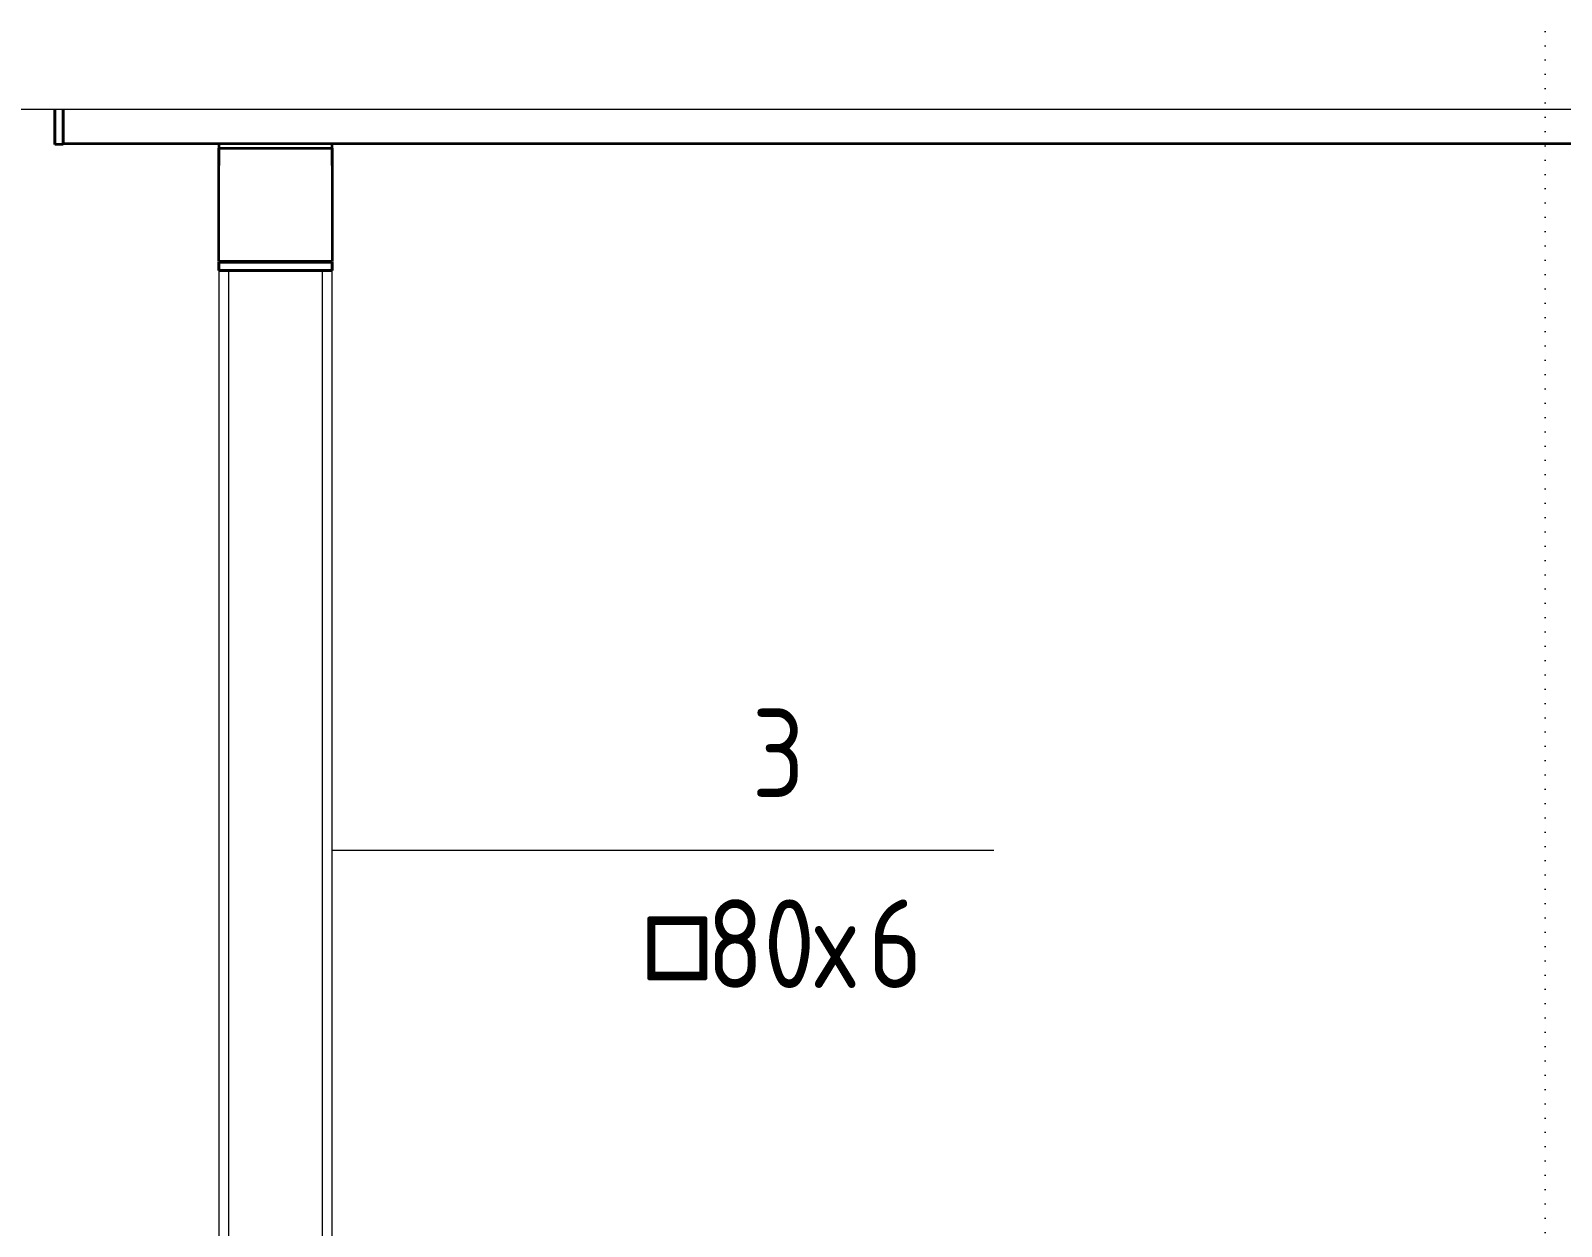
# Model space of a CAD drawing. Header units: millimetres. Extents: x 38797 to 82950, y -34477 to 2697.
# Drawn here: x 47888 to 48970, y -646 to 198 of the extents above; entities that cross this region are included whole.
import ezdxf

# ---------------------------------------------------------------- set-up
doc = ezdxf.new("R2010")
doc.units = ezdxf.units.MM
doc.linetypes.add('04 Пунктир 10мм', pattern=[10, 0, -10])
for name, color, linetype, lineweight in [('AA_Razrez', 7, 'Continuous', 9), ('AA_Vinoska', 7, 'Continuous', 9), ('AF_Balki', 7, 'Continuous', 20), ('AF_Pokritie', 7, 'Continuous', 9), ('KR_Colonna_KG', 7, 'Continuous', 20)]:
    doc.layers.add(name, color=color, linetype=linetype, lineweight=lineweight)
doc.styles.add('ISOCPEUR_3', font='isocpeur.TTF', dxfattribs={"width": 0.85, "height": 62.5})
doc.styles.add('ISOCPEUR_4', font='isocpeur.TTF', dxfattribs={"width": 0.85, "height": 62.5})

# ---------------------------------------------------------------- blocks, each defined once
blk = doc.blocks.new('243_Профиль гнутый сварной квадратный _НесКол_2ур_ - 80х6-3867407-Разрез 1 КМ')
at = {"layer": 'KR_Colonna_KG', "lineweight": 9}
for p, q in [((42842.1, -790), (42842.1, 29)), ((42908.1, 29), (42908.1, -790))]:
    blk.add_line(p, q, dxfattribs=at)
blk = doc.blocks.new('253_Профиль гнутый сварной квадратный _НесКаркас_Балка_ - 40х4-3863744-Разрез 1 КМ')
at = {"layer": 'AF_Balki', "lineweight": 35}
for p, q in [((41025.1, 126), (41025.1, 143)), ((41025.1, 143), (41025.1, 129.9)), ((41025.1, 143), (41025.1, 126.4)), ((41025.1, 129.5), (41025.1, 143)), ((41025.1, 129.9), (41025.1, 121.1)), ((41025.1, 125.3), (41025.1, 129.5)), ((41025.1, 126.4), (41025.1, 122.8)), ((41025.1, 118.9), (41025.1, 126)), ((41025.1, 122.8), (41025.1, 125.1)), ((41025.1, 121.1), (41025.1, 118.8)), ((41025.1, 118.8), (43276.9, 118.8))]:
    blk.add_line(p, q, dxfattribs=at)
blk = doc.blocks.new('354_Прокат Лист _НесКаркас_РабПлоск_ - 354_Прокат Лист _НесКаркас_РабПлоск_-3851158-Разрез 1 КМ')
at = {"layer": 'AF_Balki', "lineweight": 35}
for p, q in [((41135.1, 115.4), (41215.1, 115.4)), ((41135.1, 35.4), (41135.1, 115.4)), ((41215.1, 115.4), (41215.1, 35.4)), ((41215.1, 35.4), (41135.1, 35.4))]:
    blk.add_line(p, q, dxfattribs=at)
blk = doc.blocks.new('354_Прокат Лист _НесКаркас_РабПлоск_ - 354_Прокат Лист _НесКаркас_РабПлоск_-V30-Разрез 1 КМ')
at = {"layer": 'AF_Balki', "lineweight": 35}
for p, q in [((41135.1, 29), (41135.1, 35)), ((41135.1, 35), (41215.1, 35)), ((41215.1, 35), (41135.1, 35)), ((41135.1, 35), (41135.1, 29)), ((41215.1, 35), (41215.1, 29)), ((41215.1, 29), (41215.1, 35)), ((41215.1, 29), (41135.1, 29)), ((41135.1, 29), (41215.1, 29))]:
    blk.add_line(p, q, dxfattribs=at)
blk = doc.blocks.new('354_Прокат Лист _НесКаркас_РабПлоск_ - 354_Прокат Лист _НесКаркас_РабПлоск_-3851453-Разрез 1 КМ')
at = {"layer": 'AF_Balki', "lineweight": 35}
for p, q in [((41019.1, 143), (41019.1, 118)), ((41019.1, 121.9), (41019.1, 143)), ((41025.1, 118), (41025.1, 143)), ((41025.1, 121.9), (41025.1, 143)), ((41019.1, 118), (41019.1, 121.9)), ((41025.1, 121.9), (41025.1, 118)), ((41025.1, 118), (41019.1, 118))]:
    blk.add_line(p, q, dxfattribs=at)
blk = doc.blocks.new('043_М_КолонныКМ - Позиция_Наименование_дп14-3846640-Разрез 1 КМ')
at = {"layer": 'AA_Vinoska'}
blk.add_line((41382.6, -380.5), (41682.6, -380.5), dxfattribs=at)

msp = doc.modelspace()

# ---------------------------------------------------------------- linework, layer by layer
at = {"layer": 'AA_Razrez', "linetype": '04 Пунктир 10мм'}
msp.add_line((48958.421, 642.3459), (48958.421, -1451.5173), dxfattribs=at)
at = {"layer": 'AA_Vinoska'}
msp.add_line((48101.2411, -380.5), (48268.7411, -380.5), dxfattribs=at)
at = {"layer": 'AF_Balki', "lineweight": 35}
for p, q in [((48021.2411, 118.7997), (48021.2411, 103.3048)), ((48033.2411, 115.3613), (48089.2411, 115.3613)), ((48101.2411, 103.3048), (48101.2411, 118.7997)), ((48021.2411, 47.0412), (48021.2411, 103.3048)), ((48101.2411, 103.3048), (48101.2411, 47.0412)), ((48033.2411, 34.9847), (48030.5708, 35.287)), ((48089.2411, 34.9847), (48033.2411, 34.9847)), ((48091.9113, 35.287), (48089.2411, 34.9847))]:
    msp.add_line(p, q, dxfattribs=at)
at = {"layer": 'AF_Pokritie'}
msp.add_line((47861.2411, 142.9667), (50121.2411, 142.9667), dxfattribs=at)
at = {"layer": 'KR_Colonna_KG'}
for p, q in [((48021.2411, 29), (48021.2411, -790)), ((48021.2411, 29), (48033.2411, 29)), ((48033.2411, 29), (48021.2411, 29)), ((48027.4455, 29), (48033.2411, 29)), ((48033.2411, 29), (48027.4455, 29)), ((48033.2411, 29), (48089.2411, 29)), ((48089.2411, 29), (48033.2411, 29)), ((48033.2411, 29), (48089.2411, 29)), ((48089.2411, 29), (48033.2411, 29)), ((48089.2411, 29), (48101.2411, 29)), ((48101.2411, 29), (48089.2411, 29)), ((48089.2411, 29), (48095.0366, 29)), ((48095.0366, 29), (48089.2411, 29)), ((48101.2411, -790), (48101.2411, 29))]:
    msp.add_line(p, q, dxfattribs=at)

# ---------------------------------------------------------------- block references
at = {"layer": 'AA_Vinoska'}
msp.add_blockref('043_М_КолонныКМ - Позиция_Наименование_дп14-3846640-Разрез 1 КМ', (6886.1794, 0), dxfattribs=at)
at = {"layer": 'AF_Balki', "lineweight": 35}
for name in ['253_Профиль гнутый сварной квадратный _НесКаркас_Балка_ - 40х4-3863744-Разрез 1 КМ', '354_Прокат Лист _НесКаркас_РабПлоск_ - 354_Прокат Лист _НесКаркас_РабПлоск_-3851453-Разрез 1 КМ', '354_Прокат Лист _НесКаркас_РабПлоск_ - 354_Прокат Лист _НесКаркас_РабПлоск_-3851158-Разрез 1 КМ', '354_Прокат Лист _НесКаркас_РабПлоск_ - 354_Прокат Лист _НесКаркас_РабПлоск_-V30-Разрез 1 КМ']:
    msp.add_blockref(name, (6886.1794, 0), dxfattribs=at)
at = {"layer": 'KR_Colonna_KG', "lineweight": 9}
msp.add_blockref('243_Профиль гнутый сварной квадратный _НесКол_2ур_ - 80х6-3867407-Разрез 1 КМ', (5186.1794, 0), dxfattribs=at)

# ---------------------------------------------------------------- texts
at = {"layer": 'AA_Vinoska', "char_height": 62.5, "attachment_point": 1}
for s, insert, width, style in [('\\fISOCPEUR|b0|i0|c204|p34|;\\W.85;3', (48397.798, -280.5332), 45.99682, 'ISOCPEUR_3'), ('80', (48366.0075, -415.2743), 91.993641, 'ISOCPEUR_3'), ('\\fISOCPEUR|b0|i0|c204|p34|;\\W.85;6', (48479.861, -415.2743), 45.99682, 'ISOCPEUR_3'), ('\\fISOCPEUR|b0|i0|c130|p34|;\\W.85;□', (48318.2171, -415.2743), 57.921922, 'ISOCPEUR_4'), ('\\fISOCPEUR|b0|i0|c204|p34|;\\W.85;х', (48441.9098, -415.2743), 45.99682, 'ISOCPEUR_3')]:
    msp.add_mtext(s, dxfattribs=dict(at, insert=insert, width=width, style=style))

doc.saveas('drawing.dxf')
